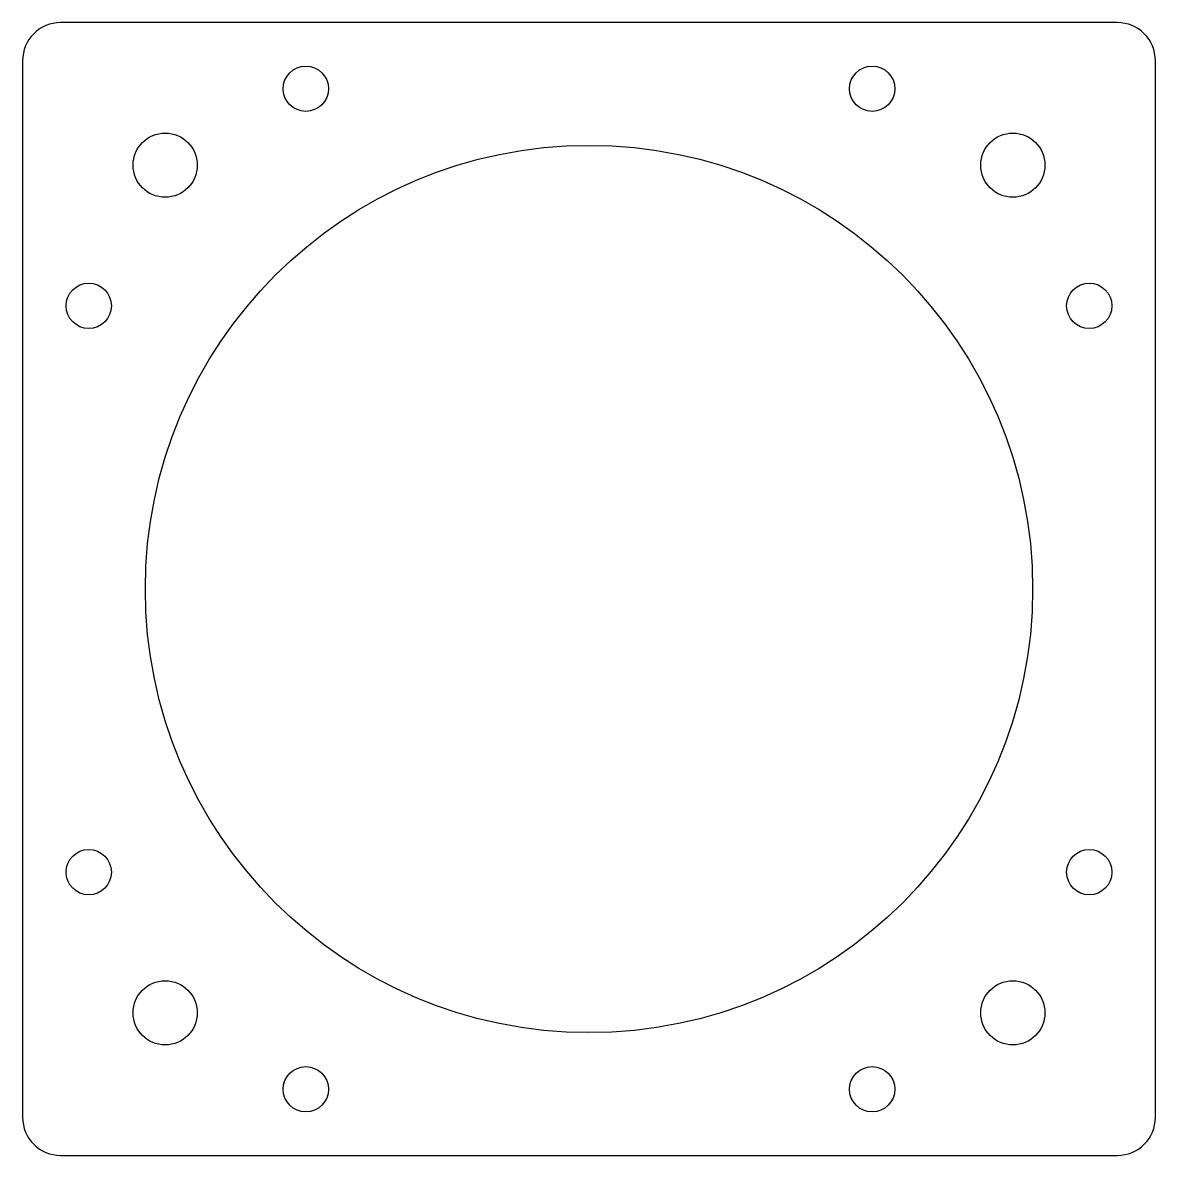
# Model space of a CAD drawing. Header units: millimetres. Extents: x -30 to 30, y -30 to 30.
import ezdxf

# ---------------------------------------------------------------- set-up
doc = ezdxf.new("R2010")
doc.units = ezdxf.units.MM

msp = doc.modelspace()

# ---------------------------------------------------------------- linework, layer by layer
msp.add_lwpolyline([(-30, 28), (-30, -28, 0.414214), (-28, -30), (28, -30, 0.414214), (30, -28), (30, 28, 0.414214), (28, 30), (-28, 30, 0.414214)], format="xyb", close=True)
for centre, radius in [((-15, 26.5), 1.2), ((15, 26.5), 1.2), ((-22.451, 22.451), 1.7), ((22.451, 22.451), 1.7), ((0, 0), 23.5), ((-26.5, 15), 1.2), ((26.5, 15), 1.2), ((-26.5, -15), 1.2), ((26.5, -15), 1.2), ((-22.451, -22.451), 1.7), ((22.451, -22.451), 1.7), ((-15, -26.5), 1.2), ((15, -26.5), 1.2)]:
    msp.add_circle(centre, radius)

doc.saveas('drawing.dxf')
